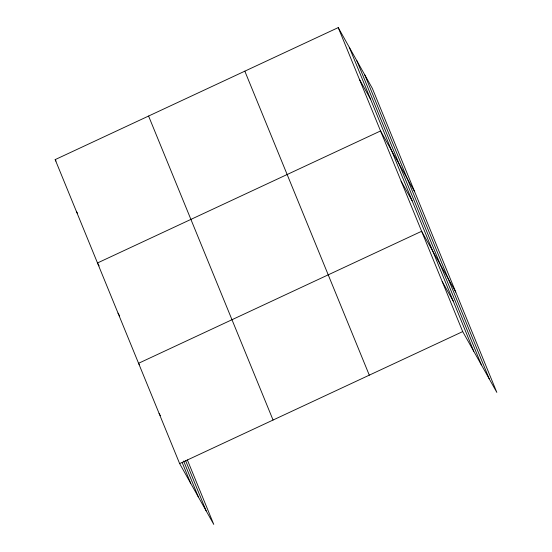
<?xml version="1.0" encoding="UTF-8"?>
<svg xmlns="http://www.w3.org/2000/svg" width="552" height="552" viewBox="0 0 552 552"><rect width="100%" height="100%" fill="white"/><g stroke="black" fill="none" stroke-linecap="round" stroke-linejoin="round"><path stroke-width="0.83" d="M187.356 459.913L213.762 524.4L179.642 463.604L55.172 159.611L338.238 27.6L372.358 88.396L496.828 392.389L462.707 331.593L338.238 27.6M179.642 463.604L462.707 331.593M359.4 79.281L370.44 98.953M414.676 191.758L380.556 130.955L97.497 262.966L99.132 265.885M401.097 181.118L412.137 200.797M455.752 292.07L421.631 231.274L138.573 363.285L139.387 364.741M442.173 281.437L453.213 301.109M55.172 159.611L55.993 161.067M76.335 211.285L77.563 213.472M118.031 313.129L119.667 316.041M159.107 413.441L160.335 415.628M364.741 74.824L489.21 378.824M356.896 60.844L481.365 364.837M349.278 47.279L473.747 351.272M244.826 71.16L369.295 375.16M148.585 116.044L273.054 420.037M185.61 460.672L206.144 510.828M183.63 461.023L198.299 496.848M182.208 462.576L190.688 483.283"/></g></svg>
